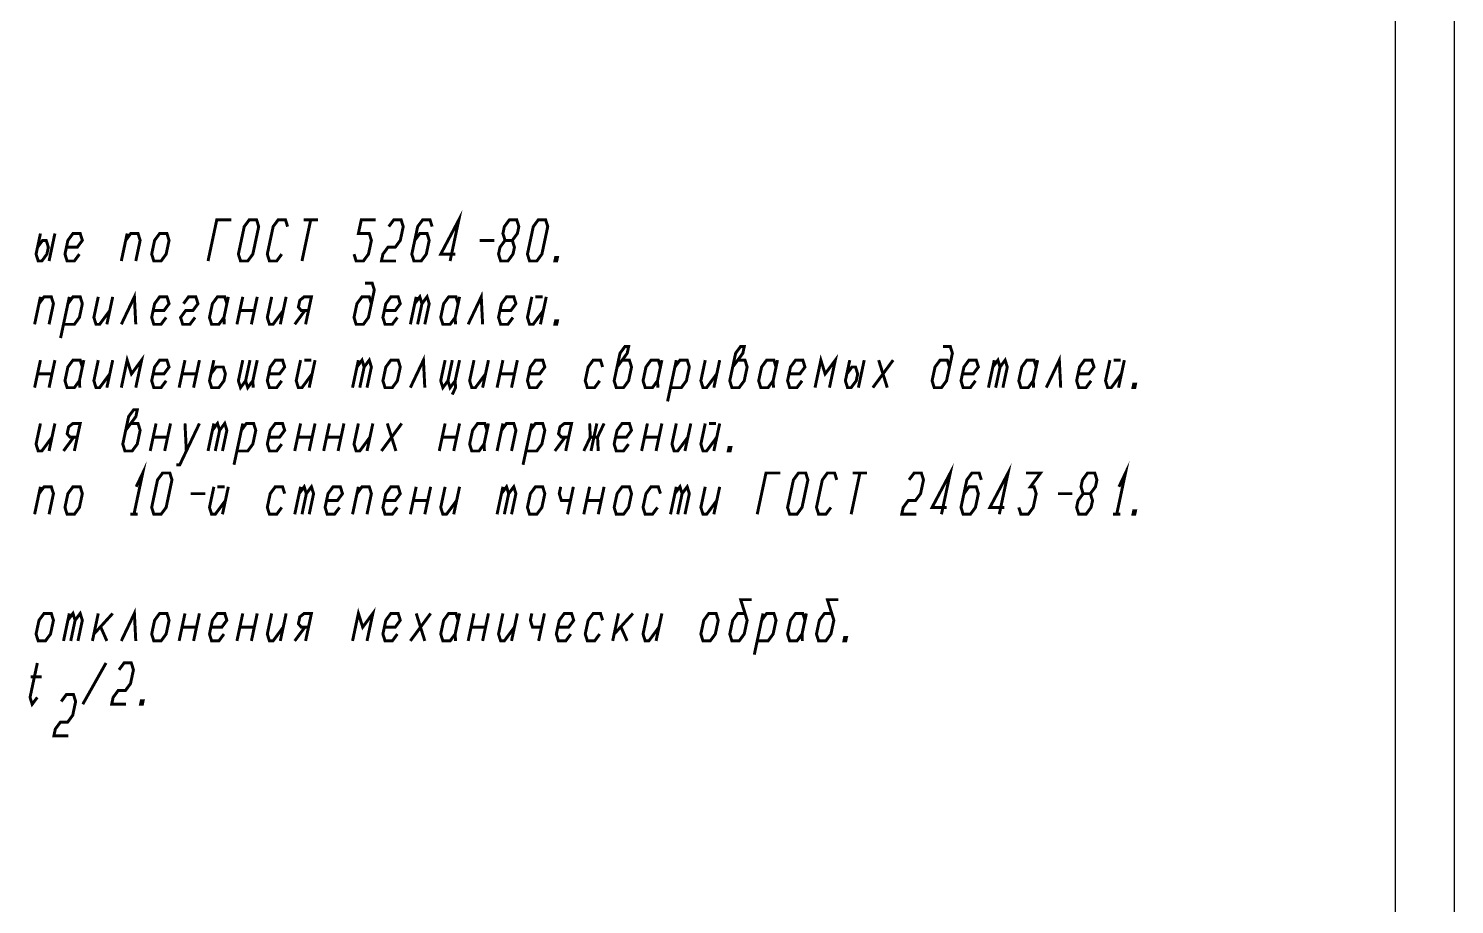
# Model space of a CAD drawing. Header units: millimetres. Extents: x 0 to 420, y 0 to 297.
# Drawn here: x 299.1 to 420, y 74.2 to 148.5 of the extents above; entities that cross this region are included whole.
import ezdxf

# ---------------------------------------------------------------- set-up
doc = ezdxf.new("R2010")
doc.units = ezdxf.units.MM
doc.header["$LTSCALE"] = 23.1
doc.layers.get('0').update_dxf_attribs({"linetype": 'CONTINUOUS'})

msp = doc.modelspace()

# ---------------------------------------------------------------- linework, layer by layer
at = {"color": 7, "linetype": 'Continuous'}
for p, q in [((420, 0), (420, 297)), ((415, 5), (415, 292))]:
    msp.add_line(p, q, dxfattribs=at)
at = {"color": 2, "linetype": 'Continuous', "const_width": 0.25}
for points in [[(334.8659714, 128.7924616), (335.6099436, 132.2924723), (334.0712424, 129.3757999), (335.2962125, 129.3757999)], [(314.3472513, 128.7924616), (315.091185, 132.2924723), (316.3161936, 132.2924723)], [(317.1035013, 128.7924616), (316.9212381, 129.3757999), (317.4171939, 131.7091339), (317.847435, 132.2924723), (318.4599393, 132.2924723), (318.6422025, 131.7091339), (318.1462082, 129.3757999), (317.7159671, 128.7924616), (317.1035013, 128.7924616)], [(321.0921811, 131.7091339), (320.9099179, 132.2924723), (320.2974136, 132.2924723), (319.8671726, 131.7091339), (319.3712167, 129.3757999), (319.5534799, 128.7924616), (320.1659842, 128.7924616), (320.5962253, 129.3757999)], [(323.0536636, 132.2924723), (322.3097299, 128.7924616)], [(322.4411978, 132.2924723), (323.6661679, 132.2924723)], [(326.7212296, 129.3757999), (326.9034927, 128.7924616), (327.515997, 128.7924616), (327.9462381, 129.3757999), (328.194216, 130.5424573), (328.0119528, 131.1257956), (327.0932156, 131.1257956), (327.3411936, 132.2924723), (328.5661636, 132.2924723)], [(329.6672025, 131.7091339), (330.0974436, 132.2924723), (330.7099478, 132.2924723), (330.8921726, 131.7091339), (330.6441947, 130.5424573), (330.2139536, 129.9591382), (329.6014493, 129.9591382), (329.1712082, 129.3757999), (329.0472385, 128.7924616), (330.272247, 128.7924616)], [(333.3421896, 131.7091339), (333.1599265, 132.2924723), (332.5474222, 132.2924723), (332.1171811, 131.7091339), (331.6212253, 129.3757999), (331.8034885, 128.7924616), (332.4159927, 128.7924616), (332.8462338, 129.3757999), (333.0942117, 130.5424573), (332.9119486, 131.1257956), (332.2994443, 131.1257956), (331.8692032, 130.5424573)], [(340.1379532, 130.5424573), (340.5681943, 131.1257956), (340.6922025, 131.7091339), (340.5099393, 132.2924723), (339.897435, 132.2924723), (339.4671939, 131.7091339), (339.3431857, 131.1257956), (339.5254489, 130.5424573)], [(341.6034799, 128.7924616), (341.4212167, 129.3757999), (341.9171726, 131.7091339), (342.3474136, 132.2924723), (342.9599179, 132.2924723), (343.1421811, 131.7091339), (342.6462253, 129.3757999), (342.2159842, 128.7924616), (341.6034799, 128.7924616)], [(300.1431815, 131.1257956), (299.7712338, 129.3757999), (299.953497, 128.7924616), (300.2597299, 128.7924616), (300.689971, 129.3757999), (300.8139792, 129.9591382), (300.631716, 130.5424573), (300.3254447, 130.5424573), (299.8952036, 129.9591382)], [(301.36819, 131.1257956), (300.8722342, 128.7924616)], [(302.3452207, 129.9591382), (303.2639578, 129.9591382), (303.6941989, 130.5424573), (303.5119357, 131.1257956), (302.8994315, 131.1257956), (302.4691904, 130.5424573), (302.2212125, 129.3757999), (302.4034757, 128.7924616), (303.0159799, 128.7924616), (303.446221, 129.3757999)], [(306.9972385, 128.7924616), (307.4931943, 131.1257956)], [(307.3692246, 130.5424573), (307.7994656, 131.1257956), (308.4119315, 131.1257956), (308.5941947, 130.5424573), (308.222247, 128.7924616)], [(309.5712253, 129.3757999), (309.7534885, 128.7924616), (310.3659927, 128.7924616), (310.7962338, 129.3757999), (311.0442117, 130.5424573), (310.8619486, 131.1257956), (310.2494443, 131.1257956), (309.8192032, 130.5424573), (309.5712253, 129.3757999)], [(337.3817032, 130.5424573), (338.6067117, 130.5424573)], [(339.1535013, 128.7924616), (339.7659671, 128.7924616), (340.1962082, 129.3757999), (340.3202164, 129.9591382), (340.1379532, 130.5424573), (339.5254489, 130.5424573), (339.0952078, 129.9591382), (338.9712381, 129.3757999), (339.1535013, 128.7924616)], [(343.9003421, 128.7924616), (343.7472257, 128.7924616), (343.8092105, 129.0841403), (343.9623654, 129.0841403), (343.9003421, 128.7924616)], [(328.194216, 125.1751718), (328.0119528, 125.7585102), (327.3994486, 125.7585102), (326.9692075, 125.1751718), (326.7212296, 124.0085144), (326.9034927, 123.4251761), (327.515997, 123.4251761), (327.9462381, 124.0085144), (328.4421939, 126.3418485), (328.2599307, 126.9251676), (327.6474265, 126.9251676)], [(299.6472257, 123.4251761), (300.1431815, 125.7585102)], [(300.0192117, 125.1751718), (300.4494528, 125.7585102), (301.0619571, 125.7585102), (301.2442203, 125.1751718), (300.8722342, 123.4251761)], [(301.8492648, 122.2585187), (302.5931986, 125.7585102)], [(302.0972427, 123.4251761), (303.0159799, 123.4251761), (303.446221, 124.0085144), (303.6941989, 125.1751718), (303.5119357, 125.7585102), (302.8994315, 125.7585102), (302.4691904, 125.1751718)], [(305.0432156, 125.7585102), (304.6712296, 124.0085144), (304.8534927, 123.4251761), (305.1597257, 123.4251761), (306.0202078, 124.5918527)], [(306.2681857, 125.7585102), (305.7722299, 123.4251761)], [(306.9972385, 123.4251761), (308.1056986, 125.7585102), (308.222247, 123.4251761)], [(309.6952335, 124.5918527), (310.6139707, 124.5918527), (311.0442117, 125.1751718), (310.8619486, 125.7585102), (310.2494443, 125.7585102), (309.8192032, 125.1751718), (309.5712253, 124.0085144), (309.7534885, 123.4251761), (310.3659927, 123.4251761), (310.7962338, 124.0085144)], [(312.2692203, 125.1751718), (312.6994614, 125.7585102), (313.3119656, 125.7585102), (313.4941904, 125.1751718), (313.0639493, 124.5918527), (312.4514835, 124.5918527), (312.0212424, 124.0085144), (312.2034671, 123.4251761), (312.8159714, 123.4251761), (313.2462125, 124.0085144)], [(315.9442075, 125.1751718), (315.7619443, 125.7585102), (315.14944, 125.7585102), (314.7191989, 125.1751718), (314.471221, 124.0085144), (314.6534842, 123.4251761), (315.2659885, 123.4251761), (315.6962296, 124.0085144)], [(316.0682156, 125.7585102), (315.6962296, 124.0085144), (315.7253763, 123.4251761)], [(316.7972299, 123.4251761), (317.2931857, 125.7585102)], [(318.5181943, 125.7585102), (318.0222385, 123.4251761)], [(319.7432028, 125.7585102), (319.3712167, 124.0085144), (319.5534799, 123.4251761), (319.8597513, 123.4251761), (320.7202335, 124.5918527)], [(320.9682114, 125.7585102), (320.4722171, 123.4251761)], [(322.6160013, 123.4251761), (323.1119571, 125.7585102), (322.4994528, 125.7585102), (322.1311966, 125.4668506), (322.0072269, 124.8835123), (322.2514749, 124.5918527), (322.8639792, 124.5918527)], [(329.2952164, 124.5918527), (330.2139536, 124.5918527), (330.6441947, 125.1751718), (330.4619315, 125.7585102), (329.8494656, 125.7585102), (329.4192246, 125.1751718), (329.1712082, 124.0085144), (329.3534714, 123.4251761), (329.9659757, 123.4251761), (330.3962167, 124.0085144)], [(331.4972171, 123.4251761), (331.9932114, 125.7585102)], [(331.8692032, 125.1751718), (332.2994443, 125.7585102), (332.4817075, 125.1751718), (332.1097214, 123.4251761)], [(332.4817075, 125.1751718), (332.9119486, 125.7585102), (333.0942117, 125.1751718), (332.7222257, 123.4251761)], [(335.5441904, 125.1751718), (335.3619656, 125.7585102), (334.7494614, 125.7585102), (334.3192203, 125.1751718), (334.0712424, 124.0085144), (334.2534671, 123.4251761), (334.8659714, 123.4251761), (335.2962125, 124.0085144)], [(335.6681986, 125.7585102), (335.2962125, 124.0085144), (335.3253592, 123.4251761)], [(336.3972513, 123.4251761), (337.5057114, 125.7585102), (337.6222214, 123.4251761)], [(339.0952078, 124.5918527), (340.0139835, 124.5918527), (340.4442246, 125.1751718), (340.2619614, 125.7585102), (339.6494571, 125.7585102), (339.219216, 125.1751718), (338.9712381, 124.0085144), (339.1535013, 123.4251761), (339.7659671, 123.4251761), (340.1962082, 124.0085144)], [(341.7932028, 125.7585102), (341.4212167, 124.0085144), (341.6034799, 123.4251761), (341.9097513, 123.4251761), (342.7702335, 124.5918527)], [(342.0994357, 125.7585102), (342.71194, 125.7585102)], [(343.0182114, 125.7585102), (342.5222171, 123.4251761)], [(317.0452078, 124.5918527), (318.2702164, 124.5918527)], [(321.6972257, 123.4251761), (322.5577078, 124.5918527)], [(343.9003421, 123.4251761), (343.7472257, 123.4251761), (343.8092105, 123.7168357), (343.9623654, 123.7168357), (343.9003421, 123.4251761)], [(306.9972385, 118.0578906), (307.4931943, 120.3912247), (307.8577207, 119.2245481), (308.7182028, 120.3912247), (308.222247, 118.0578906)], [(331.4972171, 118.0578906), (332.6057156, 120.3912247), (332.7222257, 118.0578906)], [(349.0192075, 119.8078864), (349.8796896, 120.974563), (350.0036978, 121.5578821), (349.6974265, 121.5578821), (349.2671854, 120.974563), (348.7712296, 118.641229), (348.9534927, 118.0578906), (349.565997, 118.0578906), (349.9962381, 118.641229), (350.244216, 119.8078864), (350.0619528, 120.3912247), (349.4494486, 120.3912247)], [(358.8191989, 119.8078864), (359.6796811, 120.974563), (359.8036893, 121.5578821), (359.4974179, 121.5578821), (359.0671768, 120.974563), (358.571221, 118.641229), (358.7534842, 118.0578906), (359.3659885, 118.0578906), (359.7962296, 118.641229), (360.0442075, 119.8078864), (359.8619443, 120.3912247), (359.24944, 120.3912247)], [(365.7972257, 118.0578906), (366.2931815, 120.3912247), (366.6577078, 119.2245481), (367.51819, 120.3912247), (367.0222342, 118.0578906)], [(377.1942117, 119.8078864), (377.0119486, 120.3912247), (376.3994443, 120.3912247), (375.9692032, 119.8078864), (375.7212253, 118.641229), (375.9034885, 118.0578906), (376.5159927, 118.0578906), (376.9462338, 118.641229), (377.4421896, 120.974563), (377.2599265, 121.5578821), (376.6474222, 121.5578821)], [(385.397247, 118.0578906), (386.5057071, 120.3912247), (386.6222171, 118.0578906)], [(299.6472257, 118.0578906), (300.1431815, 120.3912247)], [(301.36819, 120.3912247), (300.8722342, 118.0578906)], [(303.6941989, 119.8078864), (303.5119357, 120.3912247), (302.8994315, 120.3912247), (302.4691904, 119.8078864), (302.2212125, 118.641229), (302.4034757, 118.0578906), (303.0159799, 118.0578906), (303.446221, 118.641229)], [(303.8182071, 120.3912247), (303.446221, 118.641229), (303.4753677, 118.0578906)], [(305.0432156, 120.3912247), (304.6712296, 118.641229), (304.8534927, 118.0578906), (305.1597257, 118.0578906), (306.0202078, 119.2245481)], [(306.2681857, 120.3912247), (305.7722299, 118.0578906)], [(309.6952335, 119.2245481), (310.6139707, 119.2245481), (311.0442117, 119.8078864), (310.8619486, 120.3912247), (310.2494443, 120.3912247), (309.8192032, 119.8078864), (309.5712253, 118.641229), (309.7534885, 118.0578906), (310.3659927, 118.0578906), (310.7962338, 118.641229)], [(311.8972342, 118.0578906), (312.39319, 120.3912247)], [(313.6181986, 120.3912247), (313.1222427, 118.0578906)], [(314.8432071, 120.3912247), (314.471221, 118.641229), (314.6534842, 118.0578906), (315.2659885, 118.0578906), (315.6962296, 118.641229), (315.8201993, 119.2245481), (315.6379746, 119.8078864), (315.0254703, 119.8078864), (314.5952292, 119.2245481)], [(317.2931857, 120.3912247), (316.9212381, 118.641229), (317.1035013, 118.0578906), (317.5337424, 118.641229), (317.7159671, 118.0578906), (318.1462082, 118.641229), (318.5181943, 120.3912247)], [(317.90569, 120.3912247), (317.5337424, 118.641229)], [(319.4952249, 119.2245481), (320.4139621, 119.2245481), (320.8442032, 119.8078864), (320.66194, 120.3912247), (320.0494357, 120.3912247), (319.6191947, 119.8078864), (319.3712167, 118.641229), (319.5534799, 118.0578906), (320.1659842, 118.0578906), (320.5962253, 118.641229)], [(322.1931815, 120.3912247), (321.8212338, 118.641229), (322.003497, 118.0578906), (322.3097299, 118.0578906), (323.1702121, 119.2245481)], [(322.4994528, 120.3912247), (323.1119571, 120.3912247)], [(323.41819, 120.3912247), (322.9222342, 118.0578906)], [(326.5972214, 118.0578906), (327.0932156, 120.3912247)], [(326.9692075, 119.8078864), (327.3994486, 120.3912247), (327.5817117, 119.8078864), (327.2097257, 118.0578906)], [(327.5817117, 119.8078864), (328.0119528, 120.3912247), (328.194216, 119.8078864), (327.8222299, 118.0578906)], [(329.1712082, 118.641229), (329.3534714, 118.0578906), (329.9659757, 118.0578906), (330.3962167, 118.641229), (330.6441947, 119.8078864), (330.4619315, 120.3912247), (329.8494656, 120.3912247), (329.4192246, 119.8078864), (329.1712082, 118.641229)], [(334.44319, 120.3912247), (334.0712424, 118.641229), (334.2534671, 118.0578906), (334.6837082, 118.641229), (334.8659714, 118.0578906), (335.2962125, 118.641229), (335.6681986, 120.3912247)], [(335.0556943, 120.3912247), (334.6837082, 118.641229)], [(336.8932071, 120.3912247), (336.521221, 118.641229), (336.7034842, 118.0578906), (337.0097171, 118.0578906), (337.8701993, 119.2245481)], [(338.1182156, 120.3912247), (337.6222214, 118.0578906)], [(338.8472299, 118.0578906), (339.3431857, 120.3912247)], [(340.5681943, 120.3912247), (340.0722385, 118.0578906)], [(341.5452249, 119.2245481), (342.4639621, 119.2245481), (342.8942032, 119.8078864), (342.71194, 120.3912247), (342.0994357, 120.3912247), (341.6691947, 119.8078864), (341.4212167, 118.641229), (341.6034799, 118.0578906), (342.2159842, 118.0578906), (342.6462253, 118.641229)], [(347.7941989, 119.8078864), (347.6119357, 120.3912247), (346.9994315, 120.3912247), (346.5691904, 119.8078864), (346.3212125, 118.641229), (346.5034757, 118.0578906), (347.1159799, 118.0578906), (347.546221, 118.641229)], [(352.6941947, 119.8078864), (352.5119315, 120.3912247), (351.8994656, 120.3912247), (351.4692246, 119.8078864), (351.2212082, 118.641229), (351.4034714, 118.0578906), (352.0159757, 118.0578906), (352.4462167, 118.641229)], [(352.8182028, 120.3912247), (352.4462167, 118.641229), (352.4753635, 118.0578906)], [(353.2992392, 116.891214), (354.0432114, 120.3912247)], [(353.5472171, 118.0578906), (354.4659927, 118.0578906), (354.8962338, 118.641229), (355.1442117, 119.8078864), (354.9619486, 120.3912247), (354.3494443, 120.3912247), (353.9192032, 119.8078864)], [(356.49319, 120.3912247), (356.1212424, 118.641229), (356.3034671, 118.0578906), (356.6097385, 118.0578906), (357.4702207, 119.2245481)], [(357.7181986, 120.3912247), (357.2222427, 118.0578906)], [(362.4942246, 119.8078864), (362.3119614, 120.3912247), (361.6994571, 120.3912247), (361.269216, 119.8078864), (361.0212381, 118.641229), (361.2035013, 118.0578906), (361.8159671, 118.0578906), (362.2462082, 118.641229)], [(362.6181943, 120.3912247), (362.2462082, 118.641229), (362.2753549, 118.0578906)], [(363.5952249, 119.2245481), (364.5139621, 119.2245481), (364.9442032, 119.8078864), (364.76194, 120.3912247), (364.1494357, 120.3912247), (363.7191947, 119.8078864), (363.4712167, 118.641229), (363.6534799, 118.0578906), (364.2659842, 118.0578906), (364.6962253, 118.641229)], [(368.7431986, 120.3912247), (368.3712125, 118.641229), (368.5534757, 118.0578906), (368.859747, 118.0578906), (369.2899881, 118.641229), (369.4139578, 119.2245481), (369.2316947, 119.8078864), (368.9254617, 119.8078864), (368.4952207, 119.2245481)], [(369.9682071, 120.3912247), (369.4722513, 118.0578906)], [(370.6972214, 118.0578906), (372.4181857, 120.3912247)], [(371.1932156, 120.3912247), (371.9222299, 118.0578906)], [(378.2952121, 119.2245481), (379.2139493, 119.2245481), (379.6441904, 119.8078864), (379.4619656, 120.3912247), (378.8494614, 120.3912247), (378.4192203, 119.8078864), (378.1712424, 118.641229), (378.3534671, 118.0578906), (378.9659714, 118.0578906), (379.3962125, 118.641229)], [(380.4972513, 118.0578906), (380.9932071, 120.3912247)], [(380.8691989, 119.8078864), (381.29944, 120.3912247), (381.4817032, 119.8078864), (381.1097171, 118.0578906)], [(381.4817032, 119.8078864), (381.9119443, 120.3912247), (382.0942075, 119.8078864), (381.7222214, 118.0578906)], [(384.5442246, 119.8078864), (384.3619614, 120.3912247), (383.7494571, 120.3912247), (383.319216, 119.8078864), (383.0712381, 118.641229), (383.2535013, 118.0578906), (383.8659671, 118.0578906), (384.2962082, 118.641229)], [(384.6681943, 120.3912247), (384.2962082, 118.641229), (384.3253549, 118.0578906)], [(388.0952036, 119.2245481), (389.0139792, 119.2245481), (389.4442203, 119.8078864), (389.2619571, 120.3912247), (388.6494528, 120.3912247), (388.2192117, 119.8078864), (387.9712338, 118.641229), (388.153497, 118.0578906), (388.7660013, 118.0578906), (389.1962424, 118.641229)], [(390.7931986, 120.3912247), (390.4212125, 118.641229), (390.6034757, 118.0578906), (390.909747, 118.0578906), (391.7702292, 119.2245481)], [(391.0994315, 120.3912247), (391.7119357, 120.3912247)], [(392.0182071, 120.3912247), (391.5222513, 118.0578906)], [(299.8952036, 119.2245481), (301.1202121, 119.2245481)], [(312.1452121, 119.2245481), (313.3702207, 119.2245481)], [(318.1462082, 118.641229), (318.1753549, 118.0578906)], [(335.2962125, 118.641229), (335.3253592, 118.0578906), (335.0482346, 117.4745523)], [(339.0952078, 119.2245481), (340.3202164, 119.2245481)], [(392.9003763, 118.0578906), (392.7472214, 118.0578906), (392.8092447, 118.3495502), (392.9623612, 118.3495502), (392.9003763, 118.0578906)], [(307.3692246, 114.4406009), (308.2297067, 115.6072583), (308.3536765, 116.1905966), (308.0474436, 116.1905966), (307.6172025, 115.6072583), (307.1212082, 113.2739435), (307.3034714, 112.6906052), (307.9159757, 112.6906052), (308.3462167, 113.2739435), (308.5941947, 114.4406009), (308.4119315, 115.0239392), (307.7994656, 115.0239392)], [(300.1431815, 115.0239392), (299.7712338, 113.2739435), (299.953497, 112.6906052), (300.2597299, 112.6906052), (301.1202121, 113.8572626)], [(301.36819, 115.0239392), (300.8722342, 112.6906052)], [(303.0159799, 112.6906052), (303.5119357, 115.0239392), (302.8994315, 115.0239392), (302.5312137, 114.7322605), (302.4072055, 114.1489414), (302.6514536, 113.8572626), (303.2639578, 113.8572626)], [(309.4472171, 112.6906052), (309.9432114, 115.0239392)], [(311.1681815, 115.0239392), (310.6722257, 112.6906052)], [(311.6492563, 111.5239285), (311.9554892, 111.5239285), (313.6181986, 115.0239392)], [(312.39319, 115.0239392), (312.5097385, 112.6906052)], [(314.3472513, 112.6906052), (314.8432071, 115.0239392)], [(314.7191989, 114.4406009), (315.14944, 115.0239392), (315.3317032, 114.4406009), (314.9597171, 112.6906052)], [(315.3317032, 114.4406009), (315.7619443, 115.0239392), (315.9442075, 114.4406009), (315.5722214, 112.6906052)], [(316.549252, 111.5239285), (317.2931857, 115.0239392)], [(316.7972299, 112.6906052), (317.7159671, 112.6906052), (318.1462082, 113.2739435), (318.3942246, 114.4406009), (318.2119614, 115.0239392), (317.5994571, 115.0239392), (317.169216, 114.4406009)], [(319.4952249, 113.8572626), (320.4139621, 113.8572626), (320.8442032, 114.4406009), (320.66194, 115.0239392), (320.0494357, 115.0239392), (319.6191947, 114.4406009), (319.3712167, 113.2739435), (319.5534799, 112.6906052), (320.1659842, 112.6906052), (320.5962253, 113.2739435)], [(321.6972257, 112.6906052), (322.1931815, 115.0239392)], [(323.41819, 115.0239392), (322.9222342, 112.6906052)], [(324.1472427, 112.6906052), (324.6431986, 115.0239392)], [(325.8682071, 115.0239392), (325.3722513, 112.6906052)], [(327.0932156, 115.0239392), (326.7212296, 113.2739435), (326.9034927, 112.6906052), (327.2097257, 112.6906052), (328.0702078, 113.8572626)], [(328.3181857, 115.0239392), (327.8222299, 112.6906052)], [(329.0472385, 112.6906052), (330.7682028, 115.0239392)], [(329.5431943, 115.0239392), (330.272247, 112.6906052)], [(333.9472342, 112.6906052), (334.44319, 115.0239392)], [(335.6681986, 115.0239392), (335.1722427, 112.6906052)], [(337.9942075, 114.4406009), (337.8119443, 115.0239392), (337.19944, 115.0239392), (336.7691989, 114.4406009), (336.521221, 113.2739435), (336.7034842, 112.6906052), (337.3159885, 112.6906052), (337.7462296, 113.2739435)], [(338.1182156, 115.0239392), (337.7462296, 113.2739435), (337.7753763, 112.6906052)], [(338.8472299, 112.6906052), (339.3431857, 115.0239392)], [(339.219216, 114.4406009), (339.6494571, 115.0239392), (340.2619614, 115.0239392), (340.4442246, 114.4406009), (340.0722385, 112.6906052)], [(341.0492691, 111.5239285), (341.7932028, 115.0239392)], [(341.297247, 112.6906052), (342.2159842, 112.6906052), (342.6462253, 113.2739435), (342.8942032, 114.4406009), (342.71194, 115.0239392), (342.0994357, 115.0239392), (341.6691947, 114.4406009)], [(344.6660013, 112.6906052), (345.1619571, 115.0239392), (344.5494528, 115.0239392), (344.1811966, 114.7322605), (344.0572269, 114.1489414), (344.3014749, 113.8572626), (344.9139792, 113.8572626)], [(346.1972427, 112.6906052), (346.7514536, 113.8572626), (346.6931986, 115.0239392)], [(347.3057028, 115.0239392), (346.809747, 112.6906052)], [(347.9182071, 115.0239392), (347.3639578, 113.8572626), (347.4222513, 112.6906052)], [(348.8951993, 113.8572626), (349.8139749, 113.8572626), (350.244216, 114.4406009), (350.0619528, 115.0239392), (349.4494486, 115.0239392), (349.0192075, 114.4406009), (348.7712296, 113.2739435), (348.9534927, 112.6906052), (349.565997, 112.6906052), (349.9962381, 113.2739435)], [(351.0972385, 112.6906052), (351.5931943, 115.0239392)], [(352.8182028, 115.0239392), (352.322247, 112.6906052)], [(354.0432114, 115.0239392), (353.6712253, 113.2739435), (353.8534885, 112.6906052), (354.1597214, 112.6906052), (355.0202036, 113.8572626)], [(355.2681815, 115.0239392), (354.7722257, 112.6906052)], [(356.49319, 115.0239392), (356.1212424, 113.2739435), (356.3034671, 112.6906052), (356.6097385, 112.6906052), (357.4702207, 113.8572626)], [(356.7994614, 115.0239392), (357.4119656, 115.0239392)], [(357.7181986, 115.0239392), (357.2222427, 112.6906052)], [(302.0972427, 112.6906052), (302.9577249, 113.8572626)], [(309.6952335, 113.8572626), (310.9202036, 113.8572626)], [(321.9452036, 113.8572626), (323.1702121, 113.8572626)], [(324.3952207, 113.8572626), (325.6202292, 113.8572626)], [(334.1952121, 113.8572626), (335.4202207, 113.8572626)], [(343.7472257, 112.6906052), (344.6077078, 113.8572626)], [(346.7514536, 113.8572626), (347.3639578, 113.8572626)], [(351.3452164, 113.8572626), (352.5702249, 113.8572626)], [(358.6003677, 112.6906052), (358.4472513, 112.6906052), (358.5092362, 112.9822647), (358.6623526, 112.9822647), (358.6003677, 112.6906052)], [(308.258815, 109.6566538), (308.8130643, 110.8233112), (308.0690921, 107.3233197)], [(376.5159927, 107.3233197), (377.2599265, 110.8233112), (375.7212253, 107.9066388), (376.9462338, 107.9066388)], [(381.4159885, 107.3233197), (382.1599222, 110.8233112), (380.621221, 107.9066388), (381.8462296, 107.9066388)], [(391.5588193, 109.6566538), (392.1130686, 110.8233112), (391.3690964, 107.3233197)], [(309.7534885, 107.3233197), (309.5712253, 107.9066388), (310.0671811, 110.2399729), (310.4974222, 110.8233112), (311.1099265, 110.8233112), (311.2921896, 110.2399729), (310.7962338, 107.9066388), (310.3659927, 107.3233197), (309.7534885, 107.3233197)], [(360.8972299, 107.3233197), (361.6411636, 110.8233112), (362.8661722, 110.8233112)], [(363.6534799, 107.3233197), (363.4712167, 107.9066388), (363.9671726, 110.2399729), (364.3974136, 110.8233112), (365.0099179, 110.8233112), (365.1921811, 110.2399729), (364.6962253, 107.9066388), (364.2659842, 107.3233197), (363.6534799, 107.3233197)], [(367.6421982, 110.2399729), (367.459935, 110.8233112), (366.8474307, 110.8233112), (366.4171896, 110.2399729), (365.9212338, 107.9066388), (366.103497, 107.3233197), (366.7160013, 107.3233197), (367.1462424, 107.9066388)], [(369.6036807, 110.8233112), (368.859747, 107.3233197)], [(368.9911765, 110.8233112), (370.216185, 110.8233112)], [(373.7672025, 110.2399729), (374.1974436, 110.8233112), (374.8099478, 110.8233112), (374.9921726, 110.2399729), (374.7441947, 109.0733155), (374.3139536, 108.4899771), (373.7014493, 108.4899771), (373.2712082, 107.9066388), (373.1472385, 107.3233197), (374.372247, 107.3233197)], [(379.8922067, 110.2399729), (379.7099436, 110.8233112), (379.0974393, 110.8233112), (378.6671982, 110.2399729), (378.1712424, 107.9066388), (378.3534671, 107.3233197), (378.9659714, 107.3233197), (379.3962125, 107.9066388), (379.6441904, 109.0733155), (379.4619656, 109.6566538), (378.8494614, 109.6566538), (378.4192203, 109.0733155)], [(383.6911636, 110.8233112), (384.9161722, 110.8233112), (384.05569, 109.6566538), (384.3619614, 109.6566538), (384.5442246, 109.0733155), (384.2962082, 107.9066388), (383.8659671, 107.3233197), (383.2535013, 107.3233197), (383.0712381, 107.9066388)], [(389.1379489, 109.0733155), (389.56819, 109.6566538), (389.6921982, 110.2399729), (389.509935, 110.8233112), (388.8974307, 110.8233112), (388.4671896, 110.2399729), (388.3431815, 109.6566538), (388.5254447, 109.0733155)], [(299.6472257, 107.3233197), (300.1431815, 109.6566538)], [(300.0192117, 109.0733155), (300.4494528, 109.6566538), (301.0619571, 109.6566538), (301.2442203, 109.0733155), (300.8722342, 107.3233197)], [(302.2212125, 107.9066388), (302.4034757, 107.3233197), (303.0159799, 107.3233197), (303.446221, 107.9066388), (303.6941989, 109.0733155), (303.5119357, 109.6566538), (302.8994315, 109.6566538), (302.4691904, 109.0733155), (302.2212125, 107.9066388)], [(312.8817246, 109.0733155), (314.1066947, 109.0733155)], [(314.8432071, 109.6566538), (314.471221, 107.9066388), (314.6534842, 107.3233197), (314.9597171, 107.3233197), (315.8201993, 108.4899771)], [(315.14944, 109.6566538), (315.7619443, 109.6566538)], [(316.0682156, 109.6566538), (315.5722214, 107.3233197)], [(320.8442032, 109.0733155), (320.66194, 109.6566538), (320.0494357, 109.6566538), (319.6191947, 109.0733155), (319.3712167, 107.9066388), (319.5534799, 107.3233197), (320.1659842, 107.3233197), (320.5962253, 107.9066388)], [(321.6972257, 107.3233197), (322.1931815, 109.6566538)], [(322.0692117, 109.0733155), (322.4994528, 109.6566538), (322.681716, 109.0733155), (322.3097299, 107.3233197)], [(322.681716, 109.0733155), (323.1119571, 109.6566538), (323.2942203, 109.0733155), (322.9222342, 107.3233197)], [(324.3952207, 108.4899771), (325.3139578, 108.4899771), (325.7441989, 109.0733155), (325.5619357, 109.6566538), (324.9494315, 109.6566538), (324.5191904, 109.0733155), (324.2712125, 107.9066388), (324.4534757, 107.3233197), (325.0659799, 107.3233197), (325.496221, 107.9066388)], [(326.5972214, 107.3233197), (327.0932156, 109.6566538)], [(326.9692075, 109.0733155), (327.3994486, 109.6566538), (328.0119528, 109.6566538), (328.194216, 109.0733155), (327.8222299, 107.3233197)], [(329.2952164, 108.4899771), (330.2139536, 108.4899771), (330.6441947, 109.0733155), (330.4619315, 109.6566538), (329.8494656, 109.6566538), (329.4192246, 109.0733155), (329.1712082, 107.9066388), (329.3534714, 107.3233197), (329.9659757, 107.3233197), (330.3962167, 107.9066388)], [(331.4972171, 107.3233197), (331.9932114, 109.6566538)], [(333.2181815, 109.6566538), (332.7222257, 107.3233197)], [(334.44319, 109.6566538), (334.0712424, 107.9066388), (334.2534671, 107.3233197), (334.5597385, 107.3233197), (335.4202207, 108.4899771)], [(335.6681986, 109.6566538), (335.1722427, 107.3233197)], [(338.8472299, 107.3233197), (339.3431857, 109.6566538)], [(339.219216, 109.0733155), (339.6494571, 109.6566538), (339.8317203, 109.0733155), (339.4597342, 107.3233197)], [(339.8317203, 109.0733155), (340.2619614, 109.6566538), (340.4442246, 109.0733155), (340.0722385, 107.3233197)], [(341.4212167, 107.9066388), (341.6034799, 107.3233197), (342.2159842, 107.3233197), (342.6462253, 107.9066388), (342.8942032, 109.0733155), (342.71194, 109.6566538), (342.0994357, 109.6566538), (341.6691947, 109.0733155), (341.4212167, 107.9066388)], [(344.2431815, 109.6566538), (344.1192117, 109.0733155), (344.3014749, 108.4899771), (345.0670957, 108.4899771)], [(345.3150736, 109.6566538), (344.8191177, 107.3233197)], [(346.1972427, 107.3233197), (346.6931986, 109.6566538)], [(347.9182071, 109.6566538), (347.4222513, 107.3233197)], [(348.7712296, 107.9066388), (348.9534927, 107.3233197), (349.565997, 107.3233197), (349.9962381, 107.9066388), (350.244216, 109.0733155), (350.0619528, 109.6566538), (349.4494486, 109.6566538), (349.0192075, 109.0733155), (348.7712296, 107.9066388)], [(352.6941947, 109.0733155), (352.5119315, 109.6566538), (351.8994656, 109.6566538), (351.4692246, 109.0733155), (351.2212082, 107.9066388), (351.4034714, 107.3233197), (352.0159757, 107.3233197), (352.4462167, 107.9066388)], [(353.5472171, 107.3233197), (354.0432114, 109.6566538)], [(353.9192032, 109.0733155), (354.3494443, 109.6566538), (354.5317075, 109.0733155), (354.1597214, 107.3233197)], [(354.5317075, 109.0733155), (354.9619486, 109.6566538), (355.1442117, 109.0733155), (354.7722257, 107.3233197)], [(356.49319, 109.6566538), (356.1212424, 107.9066388), (356.3034671, 107.3233197), (356.6097385, 107.3233197), (357.4702207, 108.4899771)], [(357.7181986, 109.6566538), (357.2222427, 107.3233197)], [(386.3816989, 109.0733155), (387.6067075, 109.0733155)], [(388.153497, 107.3233197), (388.7660013, 107.3233197), (389.1962424, 107.9066388), (389.3202121, 108.4899771), (389.1379489, 109.0733155), (388.5254447, 109.0733155), (388.0952036, 108.4899771), (387.9712338, 107.9066388), (388.153497, 107.3233197)], [(331.7452335, 108.4899771), (332.9702036, 108.4899771)], [(346.4452207, 108.4899771), (347.6702292, 108.4899771)], [(392.9003763, 107.3233197), (392.7472214, 107.3233197), (392.8092447, 107.6149793), (392.9623612, 107.6149793), (392.9003763, 107.3233197)], [(307.7628592, 107.3233197), (308.3753635, 107.3233197)], [(391.0628635, 107.3233197), (391.6753677, 107.3233197)], [(302.4691904, 98.3387445), (302.8994315, 98.9220636), (303.0816947, 98.3387445), (302.709747, 96.5887296)], [(303.0816947, 98.3387445), (303.5119357, 98.9220636), (303.6941989, 98.3387445), (303.3222513, 96.5887296)], [(306.9972385, 96.5887296), (308.1056986, 98.9220636), (308.222247, 96.5887296)], [(326.5972214, 96.5887296), (327.0932156, 98.9220636), (327.4577036, 97.7554062), (328.3181857, 98.9220636), (327.8222299, 96.5887296)], [(359.8619443, 98.9220636), (359.24944, 98.9220636), (358.8191989, 98.3387445), (358.571221, 97.1720679), (358.7534842, 96.5887296), (359.3659885, 96.5887296), (359.7962296, 97.1720679), (360.0442075, 98.3387445), (359.4974179, 100.0887403), (360.4161936, 100.0887403)], [(367.2119571, 98.9220636), (366.5994528, 98.9220636), (366.1692117, 98.3387445), (365.9212338, 97.1720679), (366.103497, 96.5887296), (366.7160013, 96.5887296), (367.1462424, 97.1720679), (367.3942203, 98.3387445), (366.8474307, 100.0887403), (367.7661679, 100.0887403)], [(299.7712338, 97.1720679), (299.953497, 96.5887296), (300.5660013, 96.5887296), (300.9962424, 97.1720679), (301.2442203, 98.3387445), (301.0619571, 98.9220636), (300.4494528, 98.9220636), (300.0192117, 98.3387445), (299.7712338, 97.1720679)], [(302.0972427, 96.5887296), (302.5931986, 98.9220636)], [(305.0432156, 98.9220636), (304.5472214, 96.5887296)], [(304.6712296, 97.1720679), (306.2681857, 98.9220636)], [(309.5712253, 97.1720679), (309.7534885, 96.5887296), (310.3659927, 96.5887296), (310.7962338, 97.1720679), (311.0442117, 98.3387445), (310.8619486, 98.9220636), (310.2494443, 98.9220636), (309.8192032, 98.3387445), (309.5712253, 97.1720679)], [(311.8972342, 96.5887296), (312.39319, 98.9220636)], [(313.6181986, 98.9220636), (313.1222427, 96.5887296)], [(314.5952292, 97.7554062), (315.5139664, 97.7554062), (315.9442075, 98.3387445), (315.7619443, 98.9220636), (315.14944, 98.9220636), (314.7191989, 98.3387445), (314.471221, 97.1720679), (314.6534842, 96.5887296), (315.2659885, 96.5887296), (315.6962296, 97.1720679)], [(316.7972299, 96.5887296), (317.2931857, 98.9220636)], [(318.5181943, 98.9220636), (318.0222385, 96.5887296)], [(319.7432028, 98.9220636), (319.3712167, 97.1720679), (319.5534799, 96.5887296), (319.8597513, 96.5887296), (320.7202335, 97.7554062)], [(320.9682114, 98.9220636), (320.4722171, 96.5887296)], [(322.6160013, 96.5887296), (323.1119571, 98.9220636), (322.4994528, 98.9220636), (322.1311966, 98.6304041), (322.0072269, 98.0470658), (322.2514749, 97.7554062), (322.8639792, 97.7554062)], [(329.2952164, 97.7554062), (330.2139536, 97.7554062), (330.6441947, 98.3387445), (330.4619315, 98.9220636), (329.8494656, 98.9220636), (329.4192246, 98.3387445), (329.1712082, 97.1720679), (329.3534714, 96.5887296), (329.9659757, 96.5887296), (330.3962167, 97.1720679)], [(331.4972171, 96.5887296), (333.2181815, 98.9220636)], [(331.9932114, 98.9220636), (332.7222257, 96.5887296)], [(335.5441904, 98.3387445), (335.3619656, 98.9220636), (334.7494614, 98.9220636), (334.3192203, 98.3387445), (334.0712424, 97.1720679), (334.2534671, 96.5887296), (334.8659714, 96.5887296), (335.2962125, 97.1720679)], [(335.6681986, 98.9220636), (335.2962125, 97.1720679), (335.3253592, 96.5887296)], [(336.3972513, 96.5887296), (336.8932071, 98.9220636)], [(338.1182156, 98.9220636), (337.6222214, 96.5887296)], [(339.3431857, 98.9220636), (338.9712381, 97.1720679), (339.1535013, 96.5887296), (339.4597342, 96.5887296), (340.3202164, 97.7554062)], [(340.5681943, 98.9220636), (340.0722385, 96.5887296)], [(341.7932028, 98.9220636), (341.6691947, 98.3387445), (341.8514578, 97.7554062), (342.6170786, 97.7554062)], [(342.8650565, 98.9220636), (342.3691007, 96.5887296)], [(343.9952036, 97.7554062), (344.9139792, 97.7554062), (345.3442203, 98.3387445), (345.1619571, 98.9220636), (344.5494528, 98.9220636), (344.1192117, 98.3387445), (343.8712338, 97.1720679), (344.053497, 96.5887296), (344.6660013, 96.5887296), (345.0962424, 97.1720679)], [(347.7941989, 98.3387445), (347.6119357, 98.9220636), (346.9994315, 98.9220636), (346.5691904, 98.3387445), (346.3212125, 97.1720679), (346.5034757, 96.5887296), (347.1159799, 96.5887296), (347.546221, 97.1720679)], [(349.1432156, 98.9220636), (348.6472214, 96.5887296)], [(348.7712296, 97.1720679), (350.3681857, 98.9220636)], [(351.5931943, 98.9220636), (351.2212082, 97.1720679), (351.4034714, 96.5887296), (351.7097427, 96.5887296), (352.5702249, 97.7554062)], [(352.8182028, 98.9220636), (352.322247, 96.5887296)], [(356.1212424, 97.1720679), (356.3034671, 96.5887296), (356.9159714, 96.5887296), (357.3462125, 97.1720679), (357.5941904, 98.3387445), (357.4119656, 98.9220636), (356.7994614, 98.9220636), (356.3692203, 98.3387445), (356.1212424, 97.1720679)], [(360.649252, 95.4220722), (361.3931857, 98.9220636)], [(360.8972299, 96.5887296), (361.8159671, 96.5887296), (362.2462082, 97.1720679), (362.4942246, 98.3387445), (362.3119614, 98.9220636), (361.6994571, 98.9220636), (361.269216, 98.3387445)], [(364.9442032, 98.3387445), (364.76194, 98.9220636), (364.1494357, 98.9220636), (363.7191947, 98.3387445), (363.4712167, 97.1720679), (363.6534799, 96.5887296), (364.2659842, 96.5887296), (364.6962253, 97.1720679)], [(365.0682114, 98.9220636), (364.6962253, 97.1720679), (364.725372, 96.5887296)], [(305.2545871, 97.7554062), (305.7722299, 96.5887296)], [(312.1452121, 97.7554062), (313.3702207, 97.7554062)], [(317.0452078, 97.7554062), (318.2702164, 97.7554062)], [(321.6972257, 96.5887296), (322.5577078, 97.7554062)], [(336.6452292, 97.7554062), (337.8701993, 97.7554062)], [(349.3545871, 97.7554062), (349.8722299, 96.5887296)], [(368.4003592, 96.5887296), (368.2472427, 96.5887296), (368.3092276, 96.8804083), (368.4623441, 96.8804083), (368.4003592, 96.5887296)], [(299.8807456, 94.7214548), (299.26082, 91.8047824), (299.4430832, 91.2214441), (299.8733243, 91.8047824)], [(303.7305747, 91.2214441), (305.6995169, 94.7214548)], [(306.8005173, 94.1381165), (307.2307584, 94.7214548), (307.8432626, 94.7214548), (308.0255258, 94.1381165), (307.7775479, 92.9714398), (307.3473068, 92.3881207), (306.7348026, 92.3881207), (306.3045615, 91.8047824), (306.1805533, 91.2214441), (307.4055618, 91.2214441)], [(299.3265347, 93.5547782), (300.2452719, 93.5547782)], [(301.9005216, 91.4544641), (302.3307626, 92.0378025), (302.9432669, 92.0378025), (303.1255301, 91.4544641), (302.8775522, 90.2878067), (302.4473111, 89.7044684), (301.8348068, 89.7044684), (301.4045657, 89.1211301), (301.2805576, 88.537811), (302.5055661, 88.537811)], [(308.7836868, 91.2214441), (308.6305704, 91.2214441), (308.6925552, 91.5131229), (308.8456717, 91.5131229), (308.7836868, 91.2214441)]]:
    msp.add_lwpolyline(points, dxfattribs=at)

doc.saveas('drawing.dxf')
